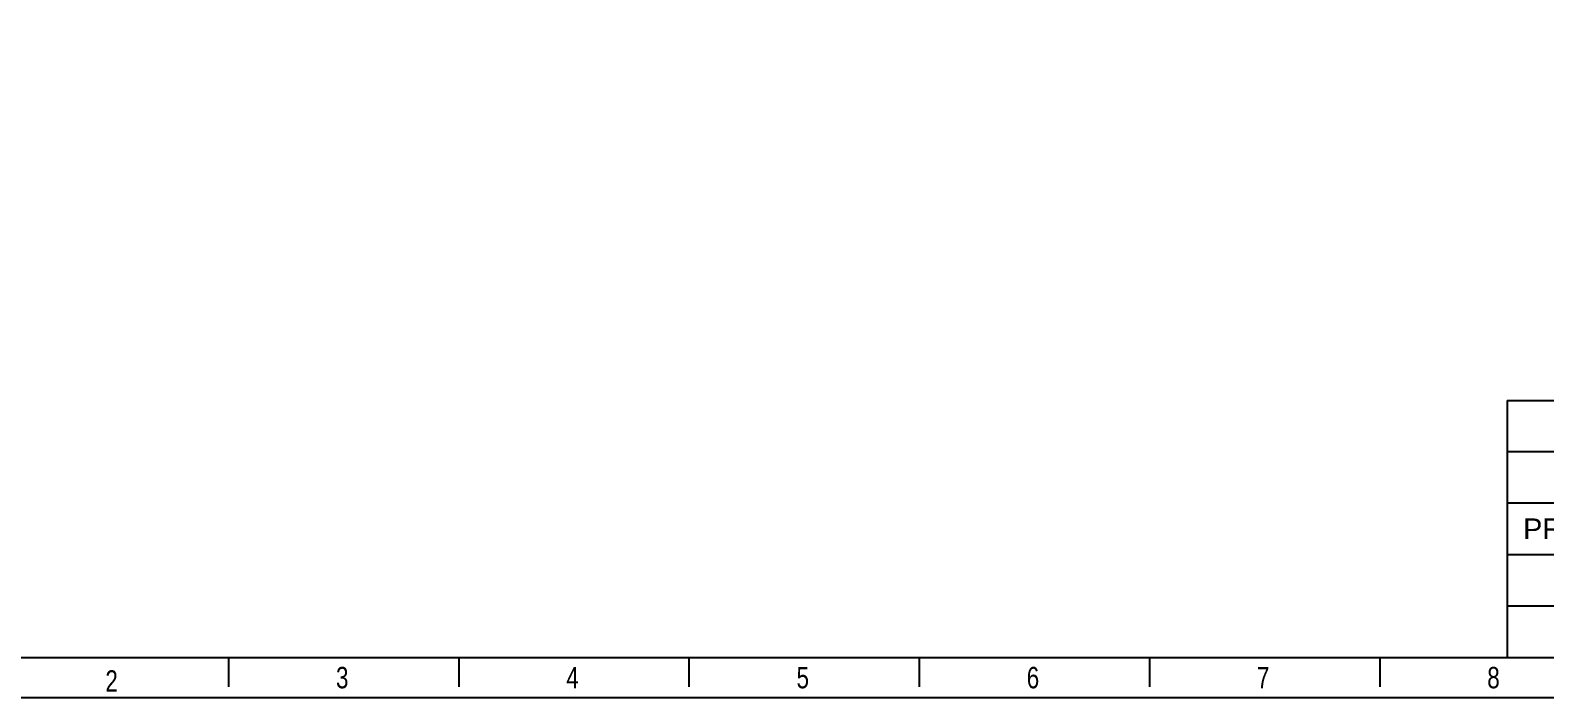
# Model space of a CAD drawing. Header units: millimetres. Extents: x 1409 to 26878, y 589 to 5187.
# Drawn here: x 14143 to 17807, y 589 to 2204 of the extents above; entities that cross this region are included whole.
import ezdxf

# ---------------------------------------------------------------- set-up
doc = ezdxf.new("R2010")
doc.units = ezdxf.units.MM
doc.styles.add('CKSTANDARD', font='arial.ttf')
doc.styles.add('Roamns', font='romans.shx')

# ---------------------------------------------------------------- blocks, each defined once
blk = doc.blocks.new('standard template')
for p, q in [((23857, 8796), (37409, 8796)), ((23857, 8093), (37409, 8093)), ((23857, 7383), (37409, 7383)), ((23857, 6674), (37409, 6674)), ((23857, 5964), (37409, 5964)), ((456, 5254), (37409, 5254)), ((6246, 4851), (6246, 5254)), ((9418, 4851), (9418, 5254)), ((12589, 4851), (12589, 5254)), ((15761, 4851), (15761, 5254)), ((18933, 4851), (18933, 5254)), ((22104, 4851), (22104, 5254))]:
    blk.add_line(p, q)
at = {"color": 7}
for p, q in [((23857, 8796), (23857, 5964)), ((23857, 5964), (23857, 5254))]:
    blk.add_line(p, q, dxfattribs=at)
blk.add_lwpolyline([(37963, 4700), (-97, 4700), (-97, 30879), (37963, 30879)], close=True)
at = {"style": 'CKSTANDARD', "width": 0.75}
for s, p in [('2', (4545, 4783)), ('3', (7722, 4830)), ('4', (10894, 4830)), ('5', (14066, 4830)), ('6', (17237, 4830)), ('7', (20409, 4830)), ('8', (23581, 4830))]:
    blk.add_text(s, height=295, dxfattribs=at).set_placement(p)
at = {"insert": (24075, 7170), "char_height": 284.52, "width": 3305.73, "attachment_point": 1, "style": 'Roamns'}
blk.add_mtext('{\\fArial|b0|i0|c0|p34;PROJECT NAME}', dxfattribs=at)
at = {"style": 'Roamns'}
for tag, p in [('PAGE_NAME', (27466, 7594)), ('PROJECT_NAME', (27466, 6884)), ('DRAWN_NAME', (27466, 6174)), ('VERSION', (34241, 6174)), ('SELECT_DATA', (27466, 5464)), ('PAGE_NUMBER', (34241, 5464))]:
    blk.add_attdef(tag, p, '', height=285, dxfattribs=at)

msp = doc.modelspace()

# ---------------------------------------------------------------- block references
at = {"transparency": 33554595, "xscale": 0.175619068910255, "yscale": 0.175619068910255, "zscale": 0.175619068910255}
msp.add_blockref('standard template', (13526.8826, -236.2053), dxfattribs=at)

doc.saveas('drawing.dxf')
